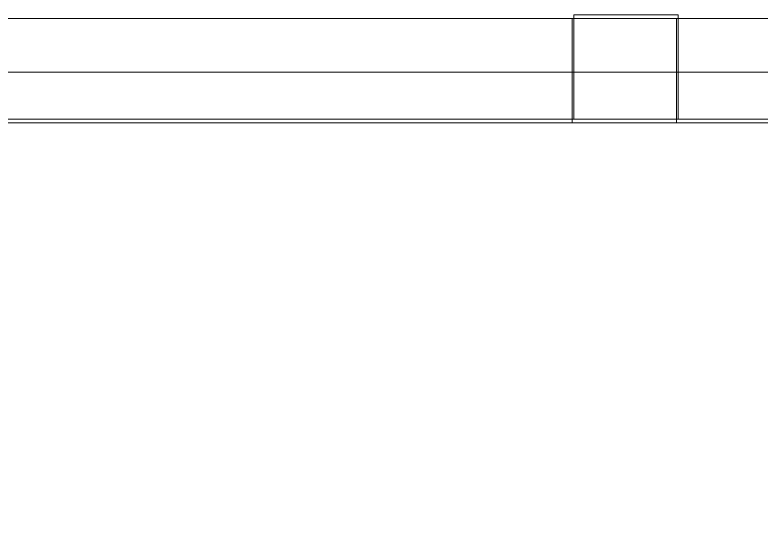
# Model space of a CAD drawing. Header units: inches. Extents: x -1128 to 651, y 96 to 845.
# Drawn here: x -972.727 to -970.756, y 706.151 to 707.538 of the extents above; entities that cross this region are included whole.
import ezdxf

# ---------------------------------------------------------------- set-up
doc = ezdxf.new("R2010")
doc.units = ezdxf.units.IN
doc.header["$MEASUREMENT"] = 0
doc.layers.add('硅胶总平面底图 工艺装置区', color=253, linetype='Continuous')

msp = doc.modelspace()

# ---------------------------------------------------------------- linework, layer by layer
at = {"color": 6, "lineweight": 0}
msp.add_lwpolyline([(-975.5391, 707.3874), (-967.1458, 707.3874), (-967.1458, 684.9151), (-975.5391, 684.9151)], close=True, dxfattribs=at)
at = {"layer": '硅胶总平面底图 工艺装置区', "color": 253, "linetype": 'Continuous', "lineweight": 0}
for p, q in [((-975.2728, 707.5285), (-971.2552, 707.5285)), ((-971.2552, 707.5285), (-971.2552, 707.253)), ((-970.9797, 707.5285), (-971.2552, 707.5285)), ((-970.975, 707.5384), (-971.2505, 707.5384)), ((-971.2505, 707.5384), (-971.2505, 707.2629)), ((-970.9797, 707.253), (-970.9797, 707.5285)), ((-970.9797, 707.5285), (-967.4213, 707.5285)), ((-970.975, 707.2629), (-970.975, 707.5384)), ((-975.2728, 707.253), (-971.2552, 707.253)), ((-975.2681, 707.2629), (-971.2505, 707.2629)), ((-971.2552, 707.253), (-970.9797, 707.253)), ((-971.2505, 707.2629), (-970.975, 707.2629)), ((-970.9797, 707.253), (-967.4213, 707.253)), ((-970.975, 707.2629), (-967.4166, 707.2629))]:
    msp.add_line(p, q, dxfattribs=at)

doc.saveas('drawing.dxf')
